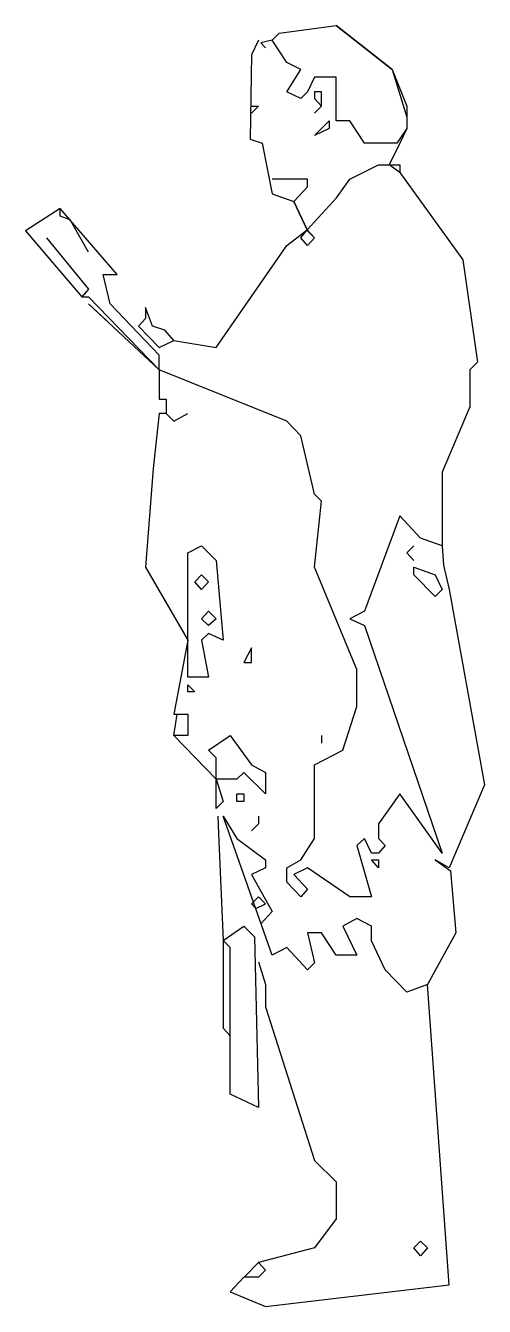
# Model space of a CAD drawing. Extents: x 2439 to 3036, y -905 to 762.
import ezdxf

# ---------------------------------------------------------------- set-up
doc = ezdxf.new("R2010")
doc.units = 0
doc.header["$LTSCALE"] = 50
doc.layers.get('0').update_dxf_attribs({"linetype": 'CONTINUOUS'})

msp = doc.modelspace()

# ---------------------------------------------------------------- linework, layer by layer
at = {"color": 0, "linetype": 'CONTINUOUS'}
for points in [[(2842.770955, 761.674386), (2915.770955, 704.674386), (2934.770955, 656.674386), (2934.770955, 627.674386), (2921.706439, 608.674386), (2879.770955, 608.674386), (2860.770955, 637.674386), (2842.770955, 637.674386), (2842.770955, 694.674386), (2814.770955, 694.674386), (2805.770955, 675.674386), (2796.770955, 666.674386), (2778.770955, 675.674386), (2796.770955, 704.674386), (2778.770955, 713.674386), (2759.770955, 742.674386), (2768.770955, 751.674386), (2842.770955, 761.674386), (2915.770955, 704.674386)], [(2814.770955, 618.674386), (2833.770955, 637.674386), (2833.770955, 627.674386)], [(2594.770955, 380.674386), (2585.770955, 370.674386), (2612.770955, 342.674386), (2631.770955, 351.674386), (2619.876581, 365.497578), (2603.770955, 370.674386), (2594.770955, 394.674386)], [(2667.770955, 46.674386), (2676.770955, 37.674386), (2667.770955, 27.674386), (2658.770955, 37.674386)], [(2676.770955, -0.325614), (2686.770955, -10.325614), (2676.770955, -19.325614), (2667.770955, -10.325614)], [(2732.770955, -48.325614), (2722.770955, -67.325614), (2732.770955, -67.325614)], [(2649.770955, -96.325614), (2658.770955, -105.325614), (2649.770955, -105.325614)], [(2722.770955, -238.325614), (2722.770955, -248.325614), (2713.770955, -248.325614), (2713.770955, -238.325614)], [(2888.770955, -324.325614), (2897.770955, -324.325614), (2897.770955, -334.325614), (2897.770955, -334.325614)], [(2738.221916, -387.382237), (2750.770955, -381.325614), (2741.770955, -372.325614), (2732.770955, -381.325614)], [(2952.770955, -820.325614), (2961.770955, -829.325614), (2952.770955, -839.325614), (2943.770955, -829.325614)]]:
    msp.add_lwpolyline(points, close=True, dxfattribs=at)
for points in [[(2842.770955, 761.674386), (2915.770955, 704.674386), (2934.770955, 642.674386), (2934.770955, 627.674386), (2925.770955, 608.674386), (2911.770955, 580.674386)], [(2741.770955, 742.674386), (2732.770955, 723.674386), (2730.770955, 613.674386), (2746.770955, 608.674386), (2759.770955, 542.674386), (2787.770955, 532.674386), (2805.770955, 551.674386), (2805.770955, 561.674386), (2759.770955, 561.674386)], [(2759.770955, 742.674386), (2744.974345, 739.115064), (2750.770955, 732.674386)], [(2814.770955, 647.674386), (2823.770955, 656.674386), (2823.770955, 675.674386), (2814.770955, 675.674386), (2814.770955, 666.674386), (2823.770955, 656.674386)], [(2732.770955, 656.674386), (2741.770955, 656.674386), (2732.770955, 647.674386)], [(2925.770955, 570.674386), (3007.770955, 456.674386), (3026.770955, 323.674386), (3016.770955, 313.674386), (3016.770955, 265.674386), (2980.770955, 180.674386), (2980.770955, 84.674386), (2952.770955, 94.674386), (2925.770955, 123.674386), (2879.770955, -0.325614), (2860.770955, -10.325614), (2879.770955, -19.325614), (2980.770955, -315.325614), (2925.770955, -238.325614), (2897.770955, -277.325614), (2897.770955, -296.325614), (2906.770955, -305.325614), (2897.770955, -315.325614), (2888.770955, -315.325614), (2879.770955, -296.325614), (2869.770955, -305.325614), (2888.770955, -372.325614), (2860.770955, -372.325614), (2805.770955, -334.325614), (2787.770955, -343.325614), (2805.770955, -362.325614), (2796.770955, -372.325614), (2778.770955, -353.325614), (2778.770955, -334.325614), (2796.770955, -324.325614), (2814.770955, -296.325614), (2814.770955, -200.325614), (2851.770955, -181.325614), (2869.770955, -124.325614), (2869.770955, -76.325614), (2814.770955, 56.674386), (2823.770955, 142.674386), (2814.770955, 151.674386), (2796.770955, 227.674386), (2778.770955, 246.674386), (2612.770955, 313.674386), (2612.770955, 332.674386), (2548.770955, 399.674386), (2539.770955, 437.674386), (2557.770955, 437.674386), (2483.770955, 523.674386), (2438.770955, 494.674386), (2511.770955, 408.674386), (2520.770955, 408.674386), (2612.770955, 313.674386), (2520.770955, 399.674386), (2520.770955, 399.674386), (2543.993392, 377.966456), (2543.993392, 377.966456)], [(2787.770955, 532.674386), (2805.259376, 495.754386), (2843.404961, 537.522227), (2860.770955, 561.674386), (2897.770955, 580.674386), (2911.770955, 580.674386)], [(2911.770955, 580.674386), (2925.770955, 580.674386), (2925.770955, 570.674386), (2911.770955, 580.674386)], [(2520.770955, 466.674386), (2496.573723, 508.795493), (2496.573723, 508.795493), (2496.573723, 508.795493), (2483.770955, 513.674386), (2483.770955, 523.674386)], [(2631.770955, 351.674386), (2686.770955, 342.674386), (2778.770955, 475.674386), (2805.259376, 495.754386), (2814.770955, 485.674386), (2805.770955, 475.674386), (2796.770955, 485.674386), (2805.259376, 495.754386), (2787.770955, 532.674386), (2805.770955, 494.674386), (2814.770955, 485.674386), (2805.770955, 475.674386), (2796.770955, 485.674386)], [(2465.770955, 485.674386), (2520.770955, 418.674386), (2511.770955, 408.674386)], [(2612.770955, 313.674386), (2612.770955, 275.674386), (2621.770955, 275.674386), (2621.770955, 256.674386), (2631.770955, 246.674386), (2649.770955, 256.674386)], [(2631.770955, 246.674386), (2621.770955, 256.674386), (2612.770955, 256.674386), (2604.861579, 185.296745), (2594.770955, 56.674386), (2649.770955, -38.325614), (2649.770955, 75.674386), (2667.770955, 84.674386), (2686.770955, 65.674386), (2695.770955, -38.325614), (2676.770955, -29.325614), (2667.770955, -38.325614), (2676.770955, -86.325614), (2649.770955, -86.325614), (2649.770955, 75.674386), (2667.770955, 84.674386), (2686.770955, 65.674386)], [(2943.770955, 84.674386), (2934.770955, 75.674386), (2943.770955, 65.674386)], [(2980.770955, 84.674386), (2982.688648, 59.41289), (2989.770955, 27.674386), (3035.770955, -226.325614), (2989.770955, -334.325614), (2971.770955, -324.325614), (2971.770955, -324.325614)], [(2943.770955, 56.674386), (2971.770955, 46.674386), (2980.770955, 27.674386), (2971.770955, 18.674386), (2943.770955, 46.674386), (2943.770955, 56.674386)], [(2649.770955, -38.325614), (2631.770955, -134.325614), (2649.770955, -134.325614), (2649.770955, -162.325614), (2631.770955, -162.325614), (2631.770955, -162.325614), (2635.835471, -134.325614)], [(2631.770955, -162.325614), (2686.770955, -219.325614), (2686.770955, -191.325614), (2676.770955, -181.325614), (2704.770955, -162.325614), (2732.770955, -200.325614), (2750.770955, -210.325614), (2750.770955, -238.325614), (2722.770955, -210.325614), (2713.770955, -219.325614), (2686.770955, -219.325614), (2695.770955, -248.325614), (2695.770955, -248.325614), (2686.770955, -257.325614), (2686.770955, -219.325614)], [(2823.770955, -162.325614), (2823.770955, -172.325614)], [(2688.878272, -267.325614), (2689.863263, -289.761511), (2695.983889, -429.175772), (2722.770955, -410.325614), (2736.770955, -424.325614), (2741.770955, -646.325614), (2704.770955, -629.325614), (2704.770955, -438.325614), (2695.983889, -429.175772), (2695.770955, -543.325614), (2704.770955, -553.325614)], [(2991.704531, -338.407607), (2998.770955, -419.325614), (2961.770955, -486.325614), (2934.770955, -496.325614), (2906.770955, -467.325614), (2888.770955, -429.325614), (2888.770955, -410.325614), (2869.770955, -400.325614), (2851.770955, -410.325614), (2869.770955, -448.325614), (2842.770955, -448.325614), (2823.770955, -419.325614), (2805.770955, -419.325614), (2814.770955, -458.325614), (2805.770955, -467.325614), (2778.770955, -438.325614), (2759.770955, -448.325614), (2695.770955, -267.325614), (2713.770955, -296.325614), (2750.770955, -324.325614), (2750.770955, -334.325614), (2732.770955, -343.325614), (2759.770955, -391.325614), (2745.094156, -406.817791)], [(2741.770955, -267.325614), (2741.770955, -277.325614), (2732.770955, -286.325614)], [(2971.770955, -324.325614), (2971.770955, -324.325614), (2991.704531, -338.407607)], [(2741.770955, -456.825614), (2750.770955, -486.325614), (2750.770955, -515.325614), (2814.770955, -715.325614), (2842.770955, -743.325614), (2842.770955, -791.325614), (2814.770955, -829.325614), (2741.770955, -848.325614), (2750.770955, -858.325614), (2741.770955, -867.325614), (2723.270955, -867.325614), (2741.770955, -848.325614)], [(2722.770955, -867.325614), (2704.770955, -886.325614), (2750.770955, -905.325614), (2989.770955, -877.325614), (2961.770955, -486.325614)]]:
    msp.add_lwpolyline(points, dxfattribs=at)

doc.saveas('drawing.dxf')
